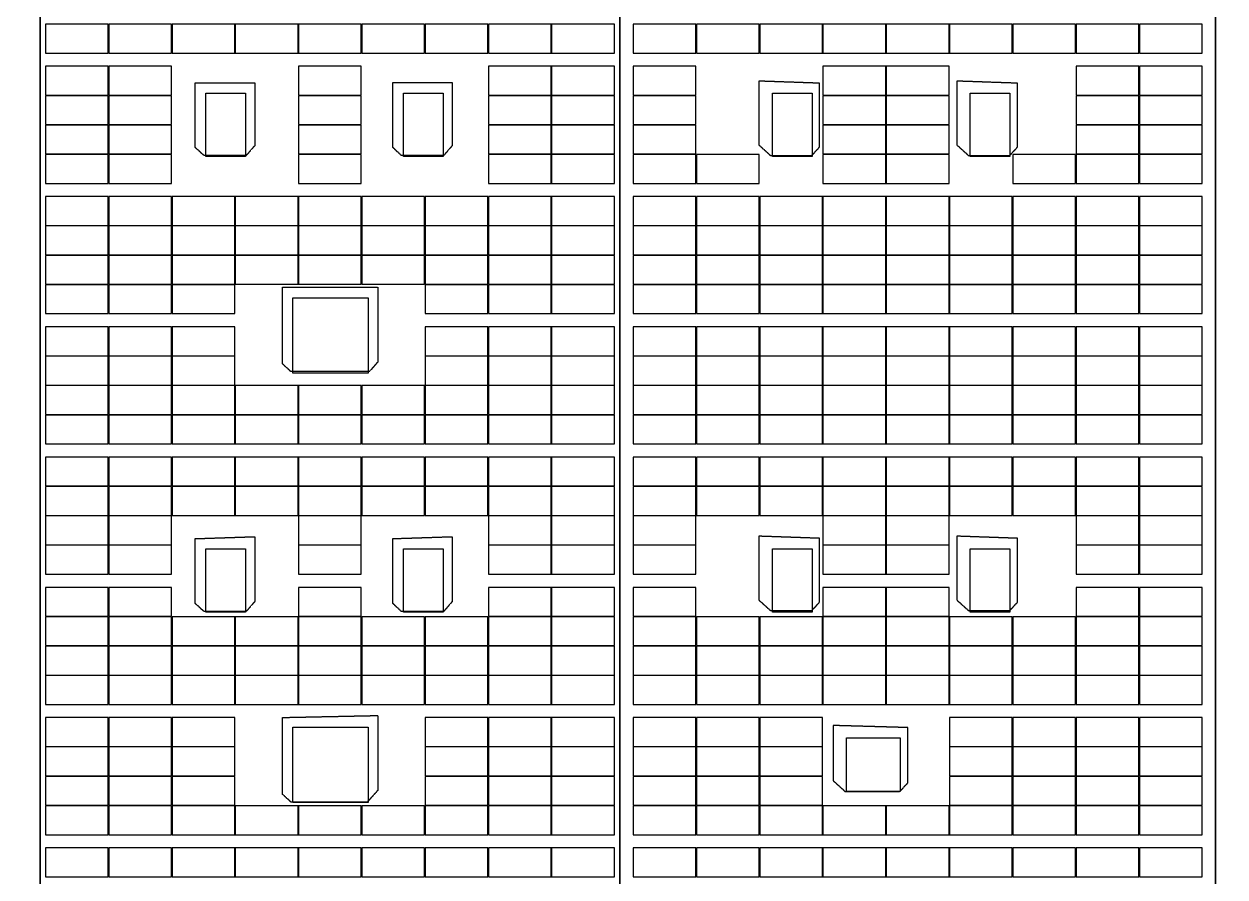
# Model space of a CAD drawing. Header units: metres. Extents: x -330863 to 383137, y -246038 to 314990.
# Drawn here: x -46005 to -436, y -93253 to -60877 of the extents above; entities that cross this region are included whole.
import ezdxf

# ---------------------------------------------------------------- set-up
doc = ezdxf.new("R2010")
doc.units = ezdxf.units.M
doc.linetypes.add('DASHED', pattern=[1.524, 1.27, -0.254])
doc.linetypes.add('HIDDEN', pattern=[0.375, 0.25, -0.125])
doc.layers.add('X消防车道', color=6, linetype='HIDDEN', lineweight=18)
for name, color, linetype in [('屋脊线', 7, 'ByLayer'), ('组件', 7, 'ByLayer'), ('阴影', 8, 'DASHED'), ('障碍物', 7, 'ByLayer')]:
    doc.layers.add(name, color=color, linetype=linetype)

# ---------------------------------------------------------------- blocks, each defined once
blk = doc.blocks.new('*U6')
at = {"layer": '屋脊线', "color": 30}
for p, q in [((-45396, -129651, 10100), (-45400, 145849, 10100)), ((-23396, -129651, 8900), (-23400, 145849, 8900)), ((-796, -129651, 10100), (-800, 145849, 10100))]:
    blk.add_line(p, q, dxfattribs=at)
at = {"flags": 1}
for tag in ['unit_id', 'unit_name']:
    blk.add_attdef(tag, (0, 0), '', height=2.5, dxfattribs=at)
blk = doc.blocks.new('*U133')
at = {"layer": '障碍物', "color": 1}
blk.add_polyline3d([(-39100, -63501, 10), (-37600, -63501, 10), (-37600, -65901, 10), (-39100, -65901, 10)], close=True, dxfattribs=at)
at = {"flags": 1}
for tag in ['height', 'shape']:
    blk.add_attdef(tag, (0, 0), '', height=2.5, dxfattribs=at)
blk = doc.blocks.new('*U134')
at = {"layer": '障碍物', "color": 1}
blk.add_polyline3d([(-31600, -63501, 10), (-30100, -63501, 10), (-30100, -65901, 10), (-31600, -65901, 10)], close=True, dxfattribs=at)
at = {"flags": 1}
for tag in ['height', 'shape']:
    blk.add_attdef(tag, (0, 0), '', height=2.5, dxfattribs=at)
blk = doc.blocks.new('*U135')
at = {"layer": '障碍物', "color": 1}
blk.add_polyline3d([(-39100, -80801, 10), (-37600, -80801, 10), (-37600, -83201, 10), (-39100, -83201, 10)], close=True, dxfattribs=at)
at = {"flags": 1}
for tag in ['height', 'shape']:
    blk.add_attdef(tag, (0, 0), '', height=2.5, dxfattribs=at)
blk = doc.blocks.new('*U136')
at = {"layer": '障碍物', "color": 1}
blk.add_polyline3d([(-31600, -80801, 10), (-30100, -80801, 10), (-30100, -83201, 10), (-31600, -83201, 10)], close=True, dxfattribs=at)
at = {"flags": 1}
for tag in ['height', 'shape']:
    blk.add_attdef(tag, (0, 0), '', height=2.5, dxfattribs=at)
blk = doc.blocks.new('*U152')
at = {"layer": '障碍物', "color": 1}
blk.add_polyline3d([(-35810, -71271, 10), (-32950, -71271, 10), (-32950, -74132, 10), (-35810, -74132, 10)], close=True, dxfattribs=at)
at = {"flags": 1}
for tag in ['height', 'shape']:
    blk.add_attdef(tag, (0, 0), '', height=2.5, dxfattribs=at)
blk = doc.blocks.new('*U153')
at = {"layer": '障碍物', "color": 1}
blk.add_polyline3d([(-35810, -87561, 10), (-32950, -87561, 10), (-32950, -90422, 10), (-35810, -90422, 10)], close=True, dxfattribs=at)
at = {"flags": 1}
for tag in ['height', 'shape']:
    blk.add_attdef(tag, (0, 0), '', height=2.5, dxfattribs=at)
blk = doc.blocks.new('*U204')
at = {"layer": '障碍物', "color": 1}
blk.add_polyline3d([(-17600, -63501, 10), (-16100, -63501, 10), (-16100, -65901, 10), (-17600, -65901, 10)], close=True, dxfattribs=at)
at = {"flags": 1}
for tag in ['height', 'shape']:
    blk.add_attdef(tag, (0, 0), '', height=2.5, dxfattribs=at)
blk = doc.blocks.new('*U205')
at = {"layer": '障碍物', "color": 1}
blk.add_polyline3d([(-10100, -63501, 10), (-8600, -63501, 10), (-8600, -65901, 10), (-10100, -65901, 10)], close=True, dxfattribs=at)
at = {"flags": 1}
for tag in ['height', 'shape']:
    blk.add_attdef(tag, (0, 0), '', height=2.5, dxfattribs=at)
blk = doc.blocks.new('*U208')
at = {"layer": '障碍物', "color": 1}
blk.add_polyline3d([(-17600, -80801, 10), (-16100, -80801, 10), (-16100, -83201, 10), (-17600, -83201, 10)], close=True, dxfattribs=at)
at = {"flags": 1}
for tag in ['height', 'shape']:
    blk.add_attdef(tag, (0, 0), '', height=2.5, dxfattribs=at)
blk = doc.blocks.new('*U209')
at = {"layer": '障碍物', "color": 1}
blk.add_polyline3d([(-10100, -80801, 10), (-8600, -80801, 10), (-8600, -83201, 10), (-10100, -83201, 10)], close=True, dxfattribs=at)
at = {"flags": 1}
for tag in ['height', 'shape']:
    blk.add_attdef(tag, (0, 0), '', height=2.5, dxfattribs=at)
blk = doc.blocks.new('*U228')
at = {"layer": '障碍物', "color": 1}
blk.add_polyline3d([(-14801, -87970, 10), (-12758, -87970, 10), (-12758, -90013, 10), (-14801, -90013, 10)], close=True, dxfattribs=at)
at = {"flags": 1}
for tag in ['height', 'shape']:
    blk.add_attdef(tag, (0, 0), '', height=2.5, dxfattribs=at)
blk = doc.blocks.new('*U13')
at = {"layer": '组件', "color": 0}
blk.add_polyline3d([(0, 0, 0), (0, -109.6, 0), (238.1, -109.6, 12.6), (238.1, 0, 12.6)], close=True, dxfattribs=at)
at = {"flags": 1}
for tag in ['mounting-hole-spacing1', 'mounting-hole-spacing2', 'module-material', 'vmpo', 'voco', 'silicon-material', 'panel-length', 'panel-width', 'panel-height', 'userid', 'theme', 'note', 'name', 'pmax', 'company-name', 'id', 'impo', 'isco']:
    blk.add_attdef(tag, (0, 0), '', height=2.5, dxfattribs=at)
blk = doc.blocks.new('*U11')
at = {"layer": '组件', "color": 0}
blk.add_polyline3d([(0, 0, 0), (0, 109.6, 0), (-238, 109.6, 13), (-238, 0, 13)], close=True, dxfattribs=at)
at = {"flags": 1}
for tag in ['mounting-hole-spacing1', 'mounting-hole-spacing2', 'module-material', 'vmpo', 'voco', 'silicon-material', 'panel-length', 'panel-width', 'panel-height', 'userid', 'theme', 'note', 'name', 'pmax', 'company-name', 'id', 'impo', 'isco']:
    blk.add_attdef(tag, (0, 0), '', height=2.5, dxfattribs=at)

msp = doc.modelspace()

# ---------------------------------------------------------------- hatches: boundary and pattern name
at = {"layer": 'X消防车道'}
h = msp.add_hatch(dxfattribs=at)
h.set_pattern_fill('DOTS', color=8, scale=1000, angle=-31.4878)
h.set_pattern_definition([(328.51216202, (-1970228605.7, -2547630934.4), (1506.0502845, 939.1527315), [0, -1587.5])])
h.paths.add_polyline_path([(-93210, -143670, 0.388696), (-80261, -155529), (-29868, -155529, 0.072993), (-27282, -155149), (-24813, -154408, -0.072993), (-22226, -154029), (83400, -154029, -0.414215), (92400, -163029), (92400, -173022), (96400, -173176), (96400, -163029, 0.41422), (83400, -150029), (-22813, -150029, 0.072993), (-25400, -150408), (-27869, -151149, -0.072993), (-30455, -151529), (-80261, -151529, -0.388698), (-89226, -143319), (-114667, 145381, -0.440198), (-105702, 155171), (86000, 155171, -0.414211), (95000, 146171, -0.141448), (97000, 153099, 0.25767), (86000, 159171), (-105702, 159171, 0.440196), (-118651, 145030)])

# ---------------------------------------------------------------- linework, layer by layer
at = {"layer": '屋脊线', "color": 2, "elevation": 10100}
for points in [[(-45400, 145849), (-45396, -129651)], [(-800, 145849), (-796, -129651)]]:
    msp.add_lwpolyline(points, dxfattribs=at)
at = {"layer": '屋脊线', "color": 30, "elevation": 8900}
msp.add_lwpolyline([(-23400, 145849), (-23396, -129651)], dxfattribs=at)
at = {"layer": '阴影', "linetype": 'DASHED'}
for points in [[(-37571, -65864, 9674), (-39183, -65864, 9762), (-39505, -65565, 9780), (-39505, -63104, 9780), (-37249, -63104, 9657), (-37249, -65491, 9657), (-37571, -65864, 9674)], [(-30077, -65864, 9265), (-31689, -65864, 9353), (-32011, -65565, 9371), (-32011, -63103, 9371), (-29755, -63103, 9248), (-29755, -65491, 9248), (-30077, -65864, 9265)], [(-15819, -65547, 9303), (-15819, -63125, 9303), (-18124, -63045, 9181), (-18124, -65466, 9181), (-17678, -65870, 9205), (-16116, -65870, 9288), (-15819, -65547, 9303)], [(-8307, -65547, 9702), (-8307, -63125, 9702), (-10613, -63045, 9580), (-10613, -65466, 9580), (-10166, -65870, 9603), (-8605, -65870, 9686), (-8307, -65547, 9702)], [(-32897, -74069, 9419), (-35879, -74070, 9582), (-36201, -73771, 9599), (-36201, -70862, 9599), (-32575, -70862, 9402), (-32575, -73696, 9402), (-32897, -74069, 9419)], [(-37571, -83171, 9674), (-39183, -83171, 9762), (-39505, -82872, 9780), (-39505, -80411, 9780), (-37249, -80336, 9657), (-37249, -82798, 9657), (-37571, -83171, 9674)], [(-30077, -83170, 9265), (-31689, -83171, 9353), (-32011, -82872, 9371), (-32011, -80410, 9371), (-29755, -80336, 9248), (-29755, -82797, 9248), (-30077, -83170, 9265)], [(-15818, -82821, 9303), (-15818, -80399, 9303), (-18124, -80319, 9181), (-18124, -82740, 9181), (-17678, -83144, 9205), (-16116, -83144, 9288), (-15818, -82821, 9303)], [(-8307, -82821, 9702), (-8307, -80399, 9702), (-10612, -80318, 9580), (-10612, -82740, 9580), (-10166, -83144, 9603), (-8604, -83144, 9686), (-8307, -82821, 9702)], [(-32978, -90407, 9424), (-35879, -90407, 9582), (-36201, -90108, 9599), (-36201, -87199, 9599), (-32575, -87124, 9402), (-32575, -89959, 9402), (-32978, -90407, 9424)], [(-12472, -89682, 9481), (-12472, -87583, 9481), (-15298, -87503, 9331), (-15298, -89601, 9331), (-14852, -90005, 9355), (-12769, -90005, 9465), (-12472, -89682, 9481)]]:
    msp.add_polyline3d(points, close=True, dxfattribs=at)
at = {"layer": '障碍物', "color": 4, "elevation": 10300}
for points in [[(-39100, -63501), (-37600, -63501), (-37600, -65901), (-39100, -65901)], [(-31600, -63501), (-30100, -63501), (-30100, -65901), (-31600, -65901)], [(-17600, -63501), (-16100, -63501), (-16100, -65901), (-17600, -65901)], [(-10100, -63501), (-8600, -63501), (-8600, -65901), (-10100, -65901)], [(-39100, -80801), (-37600, -80801), (-37600, -83201), (-39100, -83201)], [(-31600, -80801), (-30100, -80801), (-30100, -83201), (-31600, -83201)], [(-17600, -80801), (-16100, -80801), (-16100, -83201), (-17600, -83201)], [(-10100, -80801), (-8600, -80801), (-8600, -83201), (-10100, -83201)]]:
    msp.add_lwpolyline(points, close=True, dxfattribs=at)
at = {"layer": '障碍物', "elevation": 10300}
for points in [[(-35810, -71271), (-32950, -71271), (-32950, -74132), (-35810, -74132)], [(-35810, -87561), (-32950, -87561), (-32950, -90422), (-35810, -90422)], [(-14801, -87970), (-12758, -87970), (-12758, -90013), (-14801, -90013)]]:
    msp.add_lwpolyline(points, close=True, dxfattribs=at)

# ---------------------------------------------------------------- block references
at = {"layer": '屋脊线'}
msp.add_blockref('*U6', (0, 0), dxfattribs=at)
at = {"layer": '组件', "color": 5, "xscale": 10, "yscale": 10, "zscale": 10}
for name, p in [('*U11', (-42809, -61983, 10059)), ('*U11', (-40409, -61983, 9928)), ('*U11', (-38008, -61983, 9797)), ('*U11', (-35608, -61983, 9666)), ('*U11', (-33207, -61983, 9535)), ('*U11', (-30807, -61983, 9404)), ('*U11', (-28406, -61983, 9273)), ('*U11', (-26006, -61983, 9142)), ('*U11', (-23606, -61983, 9011)), ('*U13', (-22890, -60887, 9027)), ('*U13', (-20490, -60887, 9154)), ('*U13', (-18089, -60887, 9282)), ('*U13', (-15689, -60887, 9409)), ('*U13', (-13288, -60887, 9537)), ('*U13', (-10887, -60887, 9664)), ('*U13', (-8487, -60887, 9792)), ('*U13', (-6086, -60887, 9919)), ('*U13', (-3685, -60887, 10047)), ('*U11', (-42809, -63579, 10059)), ('*U11', (-40409, -63579, 9928)), ('*U11', (-33207, -63579, 9535)), ('*U11', (-26006, -63579, 9142)), ('*U11', (-23606, -63579, 9011)), ('*U13', (-22890, -62483, 9027)), ('*U13', (-15689, -62483, 9409)), ('*U13', (-13288, -62483, 9537)), ('*U13', (-6086, -62483, 9919)), ('*U13', (-3685, -62483, 10047)), ('*U11', (-42809, -64695, 10059)), ('*U11', (-40409, -64695, 9928)), ('*U11', (-33207, -64695, 9535)), ('*U11', (-26006, -64695, 9142)), ('*U11', (-23606, -64695, 9011)), ('*U13', (-22890, -63599, 9027)), ('*U13', (-15689, -63599, 9409)), ('*U13', (-13288, -63599, 9537)), ('*U13', (-6086, -63599, 9919)), ('*U13', (-3685, -63599, 10047)), ('*U11', (-42809, -65811, 10059)), ('*U11', (-40409, -65811, 9928)), ('*U11', (-33207, -65811, 9535)), ('*U11', (-26006, -65811, 9142)), ('*U11', (-23606, -65811, 9011)), ('*U13', (-22890, -64715, 9027)), ('*U13', (-15689, -64715, 9409)), ('*U13', (-13288, -64715, 9537)), ('*U13', (-6086, -64715, 9919)), ('*U13', (-3685, -64715, 10047)), ('*U11', (-42809, -66927, 10059)), ('*U11', (-40409, -66927, 9928)), ('*U11', (-33207, -66927, 9535)), ('*U11', (-26006, -66927, 9142)), ('*U11', (-23606, -66927, 9011)), ('*U13', (-22890, -65831, 9027)), ('*U13', (-20490, -65831, 9154)), ('*U13', (-15689, -65831, 9409)), ('*U13', (-13288, -65831, 9537)), ('*U13', (-8487, -65831, 9792)), ('*U13', (-6086, -65831, 9919)), ('*U13', (-3685, -65831, 10047)), ('*U11', (-42809, -68523, 10059)), ('*U11', (-40409, -68523, 9928)), ('*U11', (-38008, -68523, 9797)), ('*U11', (-35608, -68523, 9666)), ('*U11', (-33207, -68523, 9535)), ('*U11', (-30807, -68523, 9404)), ('*U11', (-28406, -68523, 9273)), ('*U11', (-26006, -68523, 9142)), ('*U11', (-23606, -68523, 9012)), ('*U13', (-22890, -67427, 9027)), ('*U13', (-20490, -67427, 9154)), ('*U13', (-18089, -67427, 9282)), ('*U13', (-15689, -67427, 9409)), ('*U13', (-13288, -67427, 9537)), ('*U13', (-10887, -67427, 9664)), ('*U13', (-8487, -67427, 9792)), ('*U13', (-6086, -67427, 9919)), ('*U13', (-3685, -67427, 10047)), ('*U11', (-42809, -69639, 10059)), ('*U11', (-40409, -69639, 9928)), ('*U11', (-38008, -69639, 9797)), ('*U11', (-35608, -69639, 9666)), ('*U11', (-33207, -69639, 9535)), ('*U11', (-30807, -69639, 9404)), ('*U11', (-28406, -69639, 9273)), ('*U11', (-26006, -69639, 9142)), ('*U11', (-23606, -69639, 9012)), ('*U13', (-22890, -68543, 9027)), ('*U13', (-20490, -68543, 9154)), ('*U13', (-18089, -68543, 9282)), ('*U13', (-15689, -68543, 9409)), ('*U13', (-13288, -68543, 9537)), ('*U13', (-10887, -68543, 9664)), ('*U13', (-8487, -68543, 9792)), ('*U13', (-6086, -68543, 9919)), ('*U13', (-3685, -68543, 10047)), ('*U11', (-42809, -70755, 10059)), ('*U11', (-40409, -70755, 9928)), ('*U11', (-38008, -70755, 9797)), ('*U11', (-35608, -70755, 9666)), ('*U11', (-33207, -70755, 9535)), ('*U11', (-30807, -70755, 9404)), ('*U11', (-28406, -70755, 9273)), ('*U11', (-26006, -70755, 9142)), ('*U11', (-23606, -70755, 9012)), ('*U13', (-22890, -69659, 9027)), ('*U13', (-20490, -69659, 9154)), ('*U13', (-18089, -69659, 9282)), ('*U13', (-15689, -69659, 9409)), ('*U13', (-13288, -69659, 9537)), ('*U13', (-10887, -69659, 9664)), ('*U13', (-8487, -69659, 9792)), ('*U13', (-6086, -69659, 9919)), ('*U13', (-3685, -69659, 10047)), ('*U11', (-42809, -71871, 10059)), ('*U11', (-40409, -71871, 9928)), ('*U11', (-38008, -71871, 9797)), ('*U11', (-28406, -71871, 9273)), ('*U11', (-26006, -71871, 9142)), ('*U11', (-23606, -71871, 9012)), ('*U13', (-22890, -70775, 9027)), ('*U13', (-20490, -70775, 9154)), ('*U13', (-18089, -70775, 9282)), ('*U13', (-15689, -70775, 9409)), ('*U13', (-13288, -70775, 9537)), ('*U13', (-10887, -70775, 9664)), ('*U13', (-8487, -70775, 9792)), ('*U13', (-6086, -70775, 9919)), ('*U13', (-3685, -70775, 10047)), ('*U11', (-42809, -73467, 10059)), ('*U11', (-40409, -73467, 9928)), ('*U11', (-38008, -73467, 9797)), ('*U11', (-28406, -73467, 9273)), ('*U11', (-26006, -73467, 9142)), ('*U11', (-23606, -73467, 9012)), ('*U13', (-22890, -72371, 9027)), ('*U13', (-20490, -72371, 9154)), ('*U13', (-18089, -72371, 9282)), ('*U13', (-15689, -72371, 9409)), ('*U13', (-13288, -72371, 9537)), ('*U13', (-10887, -72371, 9664)), ('*U13', (-8487, -72371, 9792)), ('*U13', (-6086, -72371, 9919)), ('*U13', (-3685, -72371, 10047)), ('*U11', (-42809, -74583, 10059)), ('*U11', (-40409, -74583, 9928)), ('*U11', (-38008, -74583, 9797)), ('*U11', (-28406, -74583, 9273)), ('*U11', (-26006, -74583, 9142)), ('*U11', (-23606, -74583, 9012)), ('*U13', (-22890, -73487, 9027)), ('*U13', (-20490, -73487, 9154)), ('*U13', (-18089, -73487, 9282)), ('*U13', (-15689, -73487, 9409)), ('*U13', (-13288, -73487, 9537)), ('*U13', (-10887, -73487, 9664)), ('*U13', (-8487, -73487, 9792)), ('*U13', (-6086, -73487, 9919)), ('*U13', (-3685, -73487, 10047)), ('*U11', (-42809, -75699, 10059)), ('*U11', (-40409, -75699, 9928)), ('*U11', (-38008, -75699, 9797)), ('*U11', (-35608, -75699, 9666)), ('*U11', (-33207, -75699, 9535)), ('*U11', (-30807, -75699, 9404)), ('*U11', (-28406, -75699, 9273)), ('*U11', (-26006, -75699, 9142)), ('*U11', (-23606, -75699, 9012)), ('*U13', (-22890, -74603, 9027)), ('*U13', (-20490, -74603, 9154)), ('*U13', (-18089, -74603, 9282)), ('*U13', (-15689, -74603, 9409)), ('*U13', (-13288, -74603, 9537)), ('*U13', (-10887, -74603, 9664)), ('*U13', (-8487, -74603, 9792)), ('*U13', (-6086, -74603, 9919)), ('*U13', (-3685, -74603, 10047)), ('*U11', (-42809, -76815, 10059)), ('*U11', (-40409, -76815, 9928)), ('*U11', (-38008, -76815, 9797)), ('*U11', (-35608, -76815, 9666)), ('*U11', (-33207, -76815, 9535)), ('*U11', (-30807, -76815, 9404)), ('*U11', (-28406, -76815, 9273)), ('*U11', (-26006, -76815, 9142)), ('*U11', (-23606, -76815, 9012)), ('*U13', (-22890, -75719, 9027)), ('*U13', (-20490, -75719, 9154)), ('*U13', (-18089, -75719, 9282)), ('*U13', (-15689, -75719, 9409)), ('*U13', (-13288, -75719, 9537)), ('*U13', (-10887, -75719, 9664)), ('*U13', (-8487, -75719, 9792)), ('*U13', (-6086, -75719, 9919)), ('*U13', (-3685, -75719, 10047)), ('*U11', (-42809, -78411, 10059)), ('*U11', (-40409, -78411, 9928)), ('*U11', (-38008, -78411, 9797)), ('*U11', (-35608, -78411, 9666)), ('*U11', (-33207, -78411, 9535)), ('*U11', (-30807, -78411, 9404)), ('*U11', (-28406, -78411, 9273)), ('*U11', (-26006, -78411, 9142)), ('*U11', (-23606, -78411, 9012)), ('*U13', (-22890, -77315, 9027)), ('*U13', (-20490, -77315, 9154)), ('*U13', (-18089, -77315, 9282)), ('*U13', (-15689, -77315, 9409)), ('*U13', (-13288, -77315, 9537)), ('*U13', (-10887, -77315, 9664)), ('*U13', (-8487, -77315, 9792)), ('*U13', (-6086, -77315, 9919)), ('*U13', (-3685, -77315, 10047)), ('*U11', (-42809, -79527, 10059)), ('*U11', (-40409, -79527, 9928)), ('*U11', (-38008, -79527, 9797)), ('*U11', (-35608, -79527, 9666)), ('*U11', (-33207, -79527, 9535)), ('*U11', (-30807, -79527, 9404)), ('*U11', (-28406, -79527, 9273)), ('*U11', (-26006, -79527, 9142)), ('*U11', (-23606, -79527, 9012)), ('*U13', (-22890, -78431, 9027)), ('*U13', (-20490, -78431, 9154)), ('*U13', (-18089, -78431, 9282)), ('*U13', (-15689, -78431, 9409)), ('*U13', (-13288, -78431, 9537)), ('*U13', (-10887, -78431, 9664)), ('*U13', (-8487, -78431, 9792)), ('*U13', (-6086, -78431, 9919)), ('*U13', (-3685, -78431, 10047)), ('*U11', (-42809, -80643, 10059)), ('*U11', (-40409, -80643, 9928)), ('*U11', (-33207, -80643, 9535)), ('*U11', (-26006, -80643, 9142)), ('*U11', (-23606, -80643, 9012)), ('*U13', (-22890, -79547, 9027)), ('*U13', (-15689, -79547, 9409)), ('*U13', (-13288, -79547, 9537)), ('*U13', (-6086, -79547, 9919)), ('*U13', (-3685, -79547, 10047)), ('*U11', (-42809, -81759, 10059)), ('*U11', (-40409, -81759, 9928)), ('*U11', (-33207, -81759, 9535)), ('*U11', (-26006, -81759, 9142)), ('*U11', (-23606, -81759, 9012)), ('*U13', (-22890, -80663, 9027)), ('*U13', (-15689, -80663, 9409)), ('*U13', (-13288, -80663, 9537)), ('*U13', (-6086, -80663, 9919)), ('*U13', (-3685, -80663, 10047)), ('*U11', (-42809, -83355, 10059)), ('*U11', (-40409, -83355, 9928)), ('*U11', (-33207, -83355, 9535)), ('*U11', (-26006, -83355, 9142)), ('*U11', (-23606, -83355, 9012)), ('*U13', (-22890, -82259, 9027)), ('*U13', (-15689, -82259, 9409)), ('*U13', (-13288, -82259, 9537)), ('*U13', (-6086, -82259, 9919)), ('*U13', (-3685, -82259, 10047)), ('*U11', (-42809, -84471, 10059)), ('*U11', (-40409, -84471, 9928)), ('*U11', (-38008, -84471, 9797)), ('*U11', (-35608, -84471, 9666)), ('*U11', (-33207, -84471, 9535)), ('*U11', (-30807, -84471, 9404)), ('*U11', (-28406, -84471, 9273)), ('*U11', (-26006, -84471, 9142)), ('*U11', (-23606, -84471, 9012)), ('*U13', (-22890, -83375, 9027)), ('*U13', (-20490, -83375, 9154)), ('*U13', (-18089, -83375, 9282)), ('*U13', (-15689, -83375, 9409)), ('*U13', (-13288, -83375, 9537)), ('*U13', (-10887, -83375, 9664)), ('*U13', (-8487, -83375, 9792)), ('*U13', (-6086, -83375, 9919)), ('*U13', (-3685, -83375, 10047)), ('*U11', (-42809, -85587, 10059)), ('*U11', (-40409, -85587, 9928)), ('*U11', (-38008, -85587, 9797)), ('*U11', (-35608, -85587, 9666)), ('*U11', (-33207, -85587, 9535)), ('*U11', (-30807, -85587, 9404)), ('*U11', (-28406, -85587, 9273)), ('*U11', (-26006, -85587, 9142)), ('*U11', (-23606, -85587, 9012)), ('*U13', (-22890, -84491, 9027)), ('*U13', (-20490, -84491, 9154)), ('*U13', (-18089, -84491, 9282)), ('*U13', (-15689, -84491, 9409)), ('*U13', (-13288, -84491, 9537)), ('*U13', (-10887, -84491, 9664)), ('*U13', (-8487, -84491, 9792)), ('*U13', (-6086, -84491, 9919)), ('*U13', (-3685, -84491, 10047)), ('*U11', (-42809, -86703, 10059)), ('*U11', (-40409, -86703, 9928)), ('*U11', (-38008, -86703, 9797)), ('*U11', (-35608, -86703, 9666)), ('*U11', (-33207, -86703, 9535)), ('*U11', (-30807, -86703, 9404)), ('*U11', (-28406, -86703, 9273)), ('*U11', (-26006, -86703, 9142)), ('*U11', (-23606, -86703, 9012)), ('*U13', (-22890, -85607, 9027)), ('*U13', (-20490, -85607, 9154)), ('*U13', (-18089, -85607, 9282)), ('*U13', (-15689, -85607, 9409)), ('*U13', (-13288, -85607, 9537)), ('*U13', (-10887, -85607, 9664)), ('*U13', (-8487, -85607, 9792)), ('*U13', (-6086, -85607, 9919)), ('*U13', (-3685, -85607, 10047)), ('*U11', (-42809, -88299, 10059)), ('*U11', (-40409, -88299, 9928)), ('*U11', (-38008, -88299, 9797)), ('*U11', (-28406, -88299, 9273)), ('*U11', (-26006, -88299, 9142)), ('*U11', (-23606, -88299, 9012)), ('*U13', (-22890, -87203, 9027)), ('*U13', (-20490, -87203, 9154)), ('*U13', (-18089, -87203, 9282)), ('*U13', (-10887, -87203, 9664)), ('*U13', (-8487, -87203, 9792)), ('*U13', (-6086, -87203, 9919)), ('*U13', (-3685, -87203, 10047)), ('*U11', (-42809, -89415, 10059)), ('*U11', (-40409, -89415, 9928)), ('*U11', (-38008, -89415, 9797)), ('*U11', (-28406, -89415, 9273)), ('*U11', (-26006, -89415, 9142)), ('*U11', (-23606, -89415, 9012)), ('*U13', (-22890, -88319, 9027)), ('*U13', (-20490, -88319, 9154)), ('*U13', (-18089, -88319, 9282)), ('*U13', (-10887, -88319, 9664)), ('*U13', (-8487, -88319, 9792)), ('*U13', (-6086, -88319, 9919)), ('*U13', (-3685, -88319, 10047)), ('*U11', (-42809, -90531, 10059)), ('*U11', (-40409, -90531, 9928)), ('*U11', (-38008, -90531, 9797)), ('*U11', (-28406, -90531, 9273)), ('*U11', (-26006, -90531, 9142)), ('*U11', (-23606, -90531, 9012)), ('*U13', (-22890, -89435, 9027)), ('*U13', (-20490, -89435, 9154)), ('*U13', (-18089, -89435, 9282)), ('*U13', (-10887, -89435, 9664)), ('*U13', (-8487, -89435, 9792)), ('*U13', (-6086, -89435, 9919)), ('*U13', (-3685, -89435, 10047)), ('*U11', (-42809, -91647, 10059)), ('*U11', (-40409, -91647, 9928)), ('*U11', (-38008, -91647, 9797)), ('*U11', (-35608, -91647, 9666)), ('*U11', (-33207, -91647, 9535)), ('*U11', (-30807, -91647, 9404)), ('*U11', (-28406, -91647, 9273)), ('*U11', (-26006, -91647, 9142)), ('*U11', (-23606, -91647, 9012)), ('*U13', (-22890, -90551, 9027)), ('*U13', (-20490, -90551, 9154)), ('*U13', (-18089, -90551, 9282)), ('*U13', (-15689, -90551, 9409)), ('*U13', (-13288, -90551, 9537)), ('*U13', (-10887, -90551, 9664)), ('*U13', (-8487, -90551, 9792)), ('*U13', (-6086, -90551, 9919)), ('*U13', (-3685, -90551, 10047)), ('*U11', (-42809, -93243, 10059)), ('*U11', (-40409, -93243, 9928)), ('*U11', (-38008, -93243, 9797)), ('*U11', (-35608, -93243, 9666)), ('*U11', (-33207, -93243, 9535)), ('*U11', (-30807, -93243, 9404)), ('*U11', (-28406, -93243, 9273)), ('*U11', (-26006, -93243, 9142)), ('*U11', (-23606, -93243, 9012)), ('*U13', (-22890, -92147, 9027)), ('*U13', (-20490, -92147, 9154)), ('*U13', (-18089, -92147, 9282)), ('*U13', (-15689, -92147, 9409)), ('*U13', (-13288, -92147, 9537)), ('*U13', (-10887, -92147, 9664)), ('*U13', (-8487, -92147, 9792)), ('*U13', (-6086, -92147, 9919)), ('*U13', (-3685, -92147, 10047))]:
    msp.add_blockref(name, p, dxfattribs=at)
at = {"layer": '障碍物'}
for name in ['*U133', '*U134', '*U204', '*U205', '*U152', '*U135', '*U136', '*U208', '*U209', '*U153', '*U228']:
    msp.add_blockref(name, (0, 0), dxfattribs=at)

doc.saveas('drawing.dxf')
